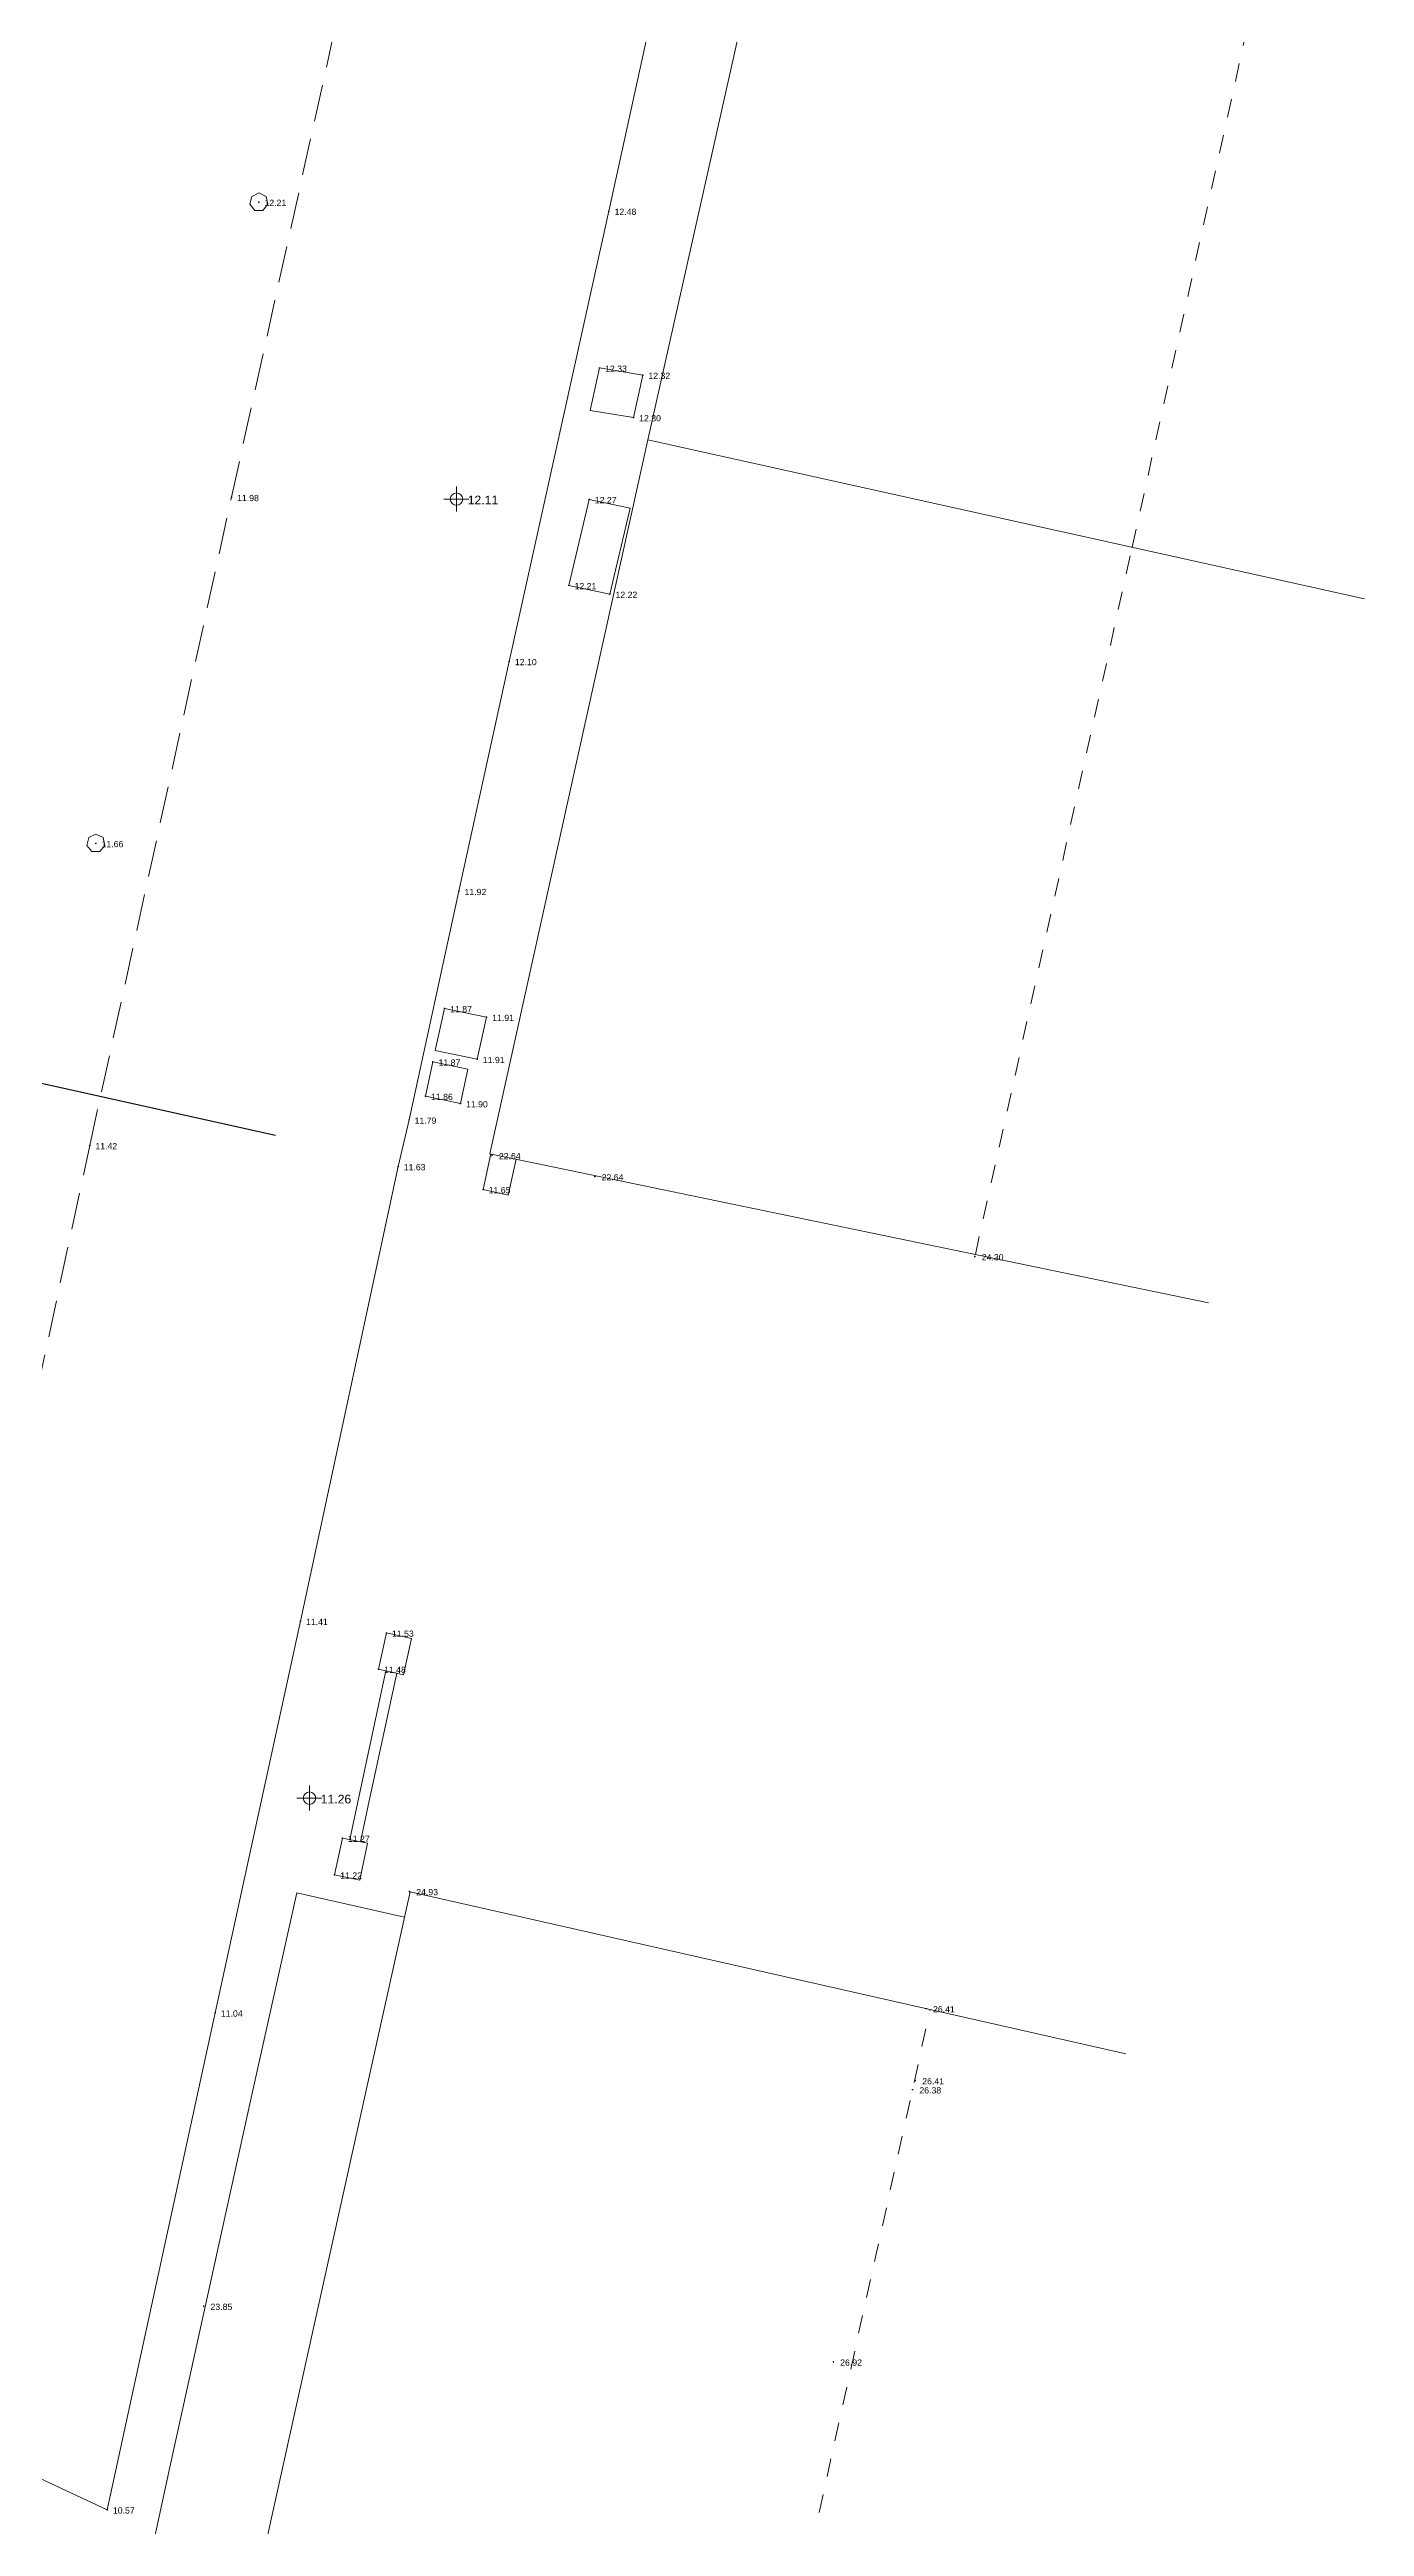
# Model space of a CAD drawing. Header units: millimetres. Extents: x 1778 to 2471, y 1406 to 1876.
# Drawn here: x 1873.7 to 1891.61, y 1514.33 to 1548.08 of the extents above; entities that cross this region are included whole.
import ezdxf

# ---------------------------------------------------------------- set-up
doc = ezdxf.new("R2010")
doc.units = ezdxf.units.MM
doc.linetypes.add('RAYITAS', pattern=[0.5, 0.25, -0.25])
doc.linetypes.add('TRAZOS', pattern=[0.75, 0.5, -0.25])
for name, color, linetype, lineweight in [('02_Lev_22abril2023', 7, 'Continuous', 0), ('05_Cerceas', 7, 'Continuous', 0), ('construcao', 6, 'Continuous', 0), ('cxs', 7, 'Continuous', 0), ('cxs_Gaz', 7, 'Continuous', 0), ('lancil', 7, 'Continuous', 0), ('lancilete', 7, 'Continuous', 0), ('linha_cume', 7, 'Continuous', 0), ('muro', 7, 'Continuous', 0), ('telheiro', 6, 'Continuous', 0)]:
    doc.layers.add(name, color=color, linetype=linetype, lineweight=lineweight)
doc.layers.add('ARQ_LINHA_CORTE', color=4, linetype='Continuous')
doc.styles.add('Arial', font='arial.ttf', dxfattribs={"height": 0.2})

msp = doc.modelspace()

# ---------------------------------------------------------------- linework, layer by layer
at = {"layer": '02_Lev_22abril2023', "linetype": 'Continuous', "lineweight": 0}
for p, q in [((1876.541, 1545.997), (1876.558, 1545.997)), ((1876.549, 1545.988), (1876.549, 1546.005)), ((1881.311, 1545.875), (1881.328, 1545.875)), ((1881.319, 1545.867), (1881.319, 1545.884)), ((1881.182, 1543.737), (1881.199, 1543.737)), ((1881.191, 1543.728), (1881.191, 1543.745)), ((1881.772, 1543.64), (1881.789, 1543.64)), ((1881.781, 1543.632), (1881.781, 1543.649)), ((1881.646, 1543.062), (1881.663, 1543.062)), ((1881.655, 1543.053), (1881.655, 1543.07)), ((1876.168, 1541.975), (1876.185, 1541.975)), ((1876.176, 1541.966), (1876.176, 1541.983)), ((1879.072, 1541.951), (1879.412, 1541.951)), ((1879.242, 1541.781), (1879.242, 1542.121)), ((1881.042, 1541.947), (1881.059, 1541.947)), ((1881.051, 1541.938), (1881.051, 1541.955)), ((1880.766, 1540.775), (1880.783, 1540.775)), ((1880.775, 1540.767), (1880.775, 1540.784)), ((1881.324, 1540.655), (1881.341, 1540.655)), ((1881.333, 1540.647), (1881.333, 1540.664)), ((1879.953, 1539.739), (1879.97, 1539.739)), ((1879.962, 1539.731), (1879.962, 1539.748)), ((1874.321, 1537.26), (1874.338, 1537.26)), ((1874.329, 1537.252), (1874.329, 1537.269)), ((1879.267, 1536.607), (1879.284, 1536.607)), ((1879.276, 1536.599), (1879.276, 1536.616)), ((1879.071, 1535.01), (1879.088, 1535.01)), ((1879.079, 1535.001), (1879.079, 1535.018)), ((1879.644, 1534.892), (1879.661, 1534.892)), ((1879.653, 1534.883), (1879.653, 1534.9)), ((1878.913, 1534.283), (1878.93, 1534.283)), ((1878.921, 1534.274), (1878.921, 1534.291)), ((1879.516, 1534.318), (1879.533, 1534.318)), ((1879.524, 1534.31), (1879.524, 1534.327)), ((1878.81, 1533.816), (1878.827, 1533.816)), ((1878.818, 1533.807), (1878.818, 1533.824)), ((1879.287, 1533.715), (1879.304, 1533.715)), ((1879.295, 1533.706), (1879.295, 1533.723)), ((1878.587, 1533.492), (1878.604, 1533.492)), ((1878.596, 1533.483), (1878.596, 1533.5)), ((1874.237, 1533.144), (1874.254, 1533.144)), ((1874.246, 1533.136), (1874.246, 1533.153)), ((1878.439, 1532.857), (1878.456, 1532.857)), ((1878.447, 1532.848), (1878.447, 1532.865)), ((1879.596, 1532.544), (1879.613, 1532.544)), ((1879.605, 1532.536), (1879.605, 1532.553)), ((1877.107, 1526.662), (1877.124, 1526.662)), ((1877.115, 1526.653), (1877.115, 1526.67)), ((1878.278, 1526.502), (1878.295, 1526.502)), ((1878.287, 1526.493), (1878.287, 1526.51)), ((1878.17, 1526.008), (1878.187, 1526.008)), ((1878.178, 1526), (1878.178, 1526.017)), ((1877.239, 1524.082), (1877.239, 1524.422)), ((1877.069, 1524.252), (1877.409, 1524.252)), ((1877.679, 1523.708), (1877.696, 1523.708)), ((1877.687, 1523.7), (1877.687, 1523.717)), ((1877.573, 1523.206), (1877.59, 1523.206)), ((1877.581, 1523.197), (1877.581, 1523.214)), ((1875.947, 1521.326), (1875.964, 1521.326)), ((1875.956, 1521.318), (1875.956, 1521.335)), ((1874.476, 1514.556), (1874.493, 1514.556)), ((1874.485, 1514.547), (1874.485, 1514.564))]:
    msp.add_line(p, q, dxfattribs=at)
for centre in [(1879.242, 1541.951), (1877.239, 1524.252)]:
    msp.add_circle(centre, 0.085, dxfattribs=at)
for p in [(1876.549, 1545.997), (1881.319, 1545.875), (1881.191, 1543.737), (1881.781, 1543.64), (1881.655, 1543.062), (1876.176, 1541.975), (1879.242, 1541.951), (1881.051, 1541.947), (1880.775, 1540.775), (1881.333, 1540.655), (1879.962, 1539.739), (1874.329, 1537.26), (1879.276, 1536.607), (1879.079, 1535.01), (1879.653, 1534.892), (1878.921, 1534.283), (1879.524, 1534.318), (1878.818, 1533.816), (1879.295, 1533.715), (1878.596, 1533.492), (1874.246, 1533.144), (1878.447, 1532.857), (1879.605, 1532.544), (1877.115, 1526.662), (1878.287, 1526.502), (1878.178, 1526.008), (1877.239, 1524.252), (1877.687, 1523.708), (1877.581, 1523.206), (1875.956, 1521.326), (1874.485, 1514.556)]:
    msp.add_point(p, dxfattribs=at)
at = {"layer": '05_Cerceas', "linetype": 'Continuous', "lineweight": 0}
for p, q in [((1879.718, 1533.007), (1879.735, 1533.007)), ((1879.726, 1532.999), (1879.726, 1533.016)), ((1881.118, 1532.719), (1881.135, 1532.719)), ((1881.126, 1532.711), (1881.126, 1532.728)), ((1886.297, 1531.63), (1886.314, 1531.63)), ((1886.305, 1531.622), (1886.305, 1531.639)), ((1878.592, 1522.981), (1878.609, 1522.981)), ((1878.601, 1522.972), (1878.601, 1522.989)), ((1885.633, 1521.383), (1885.65, 1521.383)), ((1885.641, 1521.375), (1885.641, 1521.392)), ((1885.486, 1520.403), (1885.503, 1520.403)), ((1885.495, 1520.395), (1885.495, 1520.412)), ((1885.447, 1520.28), (1885.464, 1520.28)), ((1885.455, 1520.271), (1885.455, 1520.288)), ((1875.789, 1517.33), (1875.806, 1517.33)), ((1875.797, 1517.322), (1875.797, 1517.339)), ((1884.368, 1516.57), (1884.385, 1516.57)), ((1884.377, 1516.561), (1884.377, 1516.578))]:
    msp.add_line(p, q, dxfattribs=at)
for p in [(1879.726, 1533.007), (1881.126, 1532.719), (1886.305, 1531.63), (1878.601, 1522.981), (1885.641, 1521.383), (1885.495, 1520.403), (1885.455, 1520.28), (1875.797, 1517.33), (1884.377, 1516.57)]:
    msp.add_point(p, dxfattribs=at)
at = {"layer": 'ARQ_LINHA_CORTE'}
msp.add_line((1876.776, 1533.28), (1828.869, 1543.928), dxfattribs=at)
at = {"layer": 'construcao', "linetype": 'Continuous', "lineweight": 9}
for p, q in [((1881.851, 1542.758), (1883.833, 1551.603)), ((1879.695, 1533.032), (1881.851, 1542.758)), ((1881.851, 1542.758), (1891.614, 1540.594)), ((1889.487, 1530.999), (1879.695, 1533.032)), ((1877.066, 1522.962), (1876.445, 1520.167)), ((1878.533, 1522.629), (1877.066, 1522.962)), ((1877.337, 1517.215), (1878.609, 1522.976)), ((1878.609, 1522.976), (1880.078, 1522.643)), ((1880.078, 1522.643), (1888.362, 1520.767)), ((1876.445, 1520.167), (1875.337, 1515.136)), ((1875.911, 1510.774), (1877.337, 1517.215)), ((1875.337, 1515.136), (1874.456, 1511.069))]:
    msp.add_line(p, q, dxfattribs=at)
at = {"layer": 'cxs', "linetype": 'Continuous', "lineweight": 5}
for p, q in [((1881.191, 1543.737), (1881.064, 1543.158)), ((1881.191, 1543.737), (1881.781, 1543.64)), ((1881.781, 1543.64), (1881.655, 1543.062)), ((1881.064, 1543.158), (1881.655, 1543.062)), ((1880.775, 1540.775), (1881.051, 1541.947)), ((1881.609, 1541.827), (1881.051, 1541.947)), ((1881.333, 1540.655), (1881.609, 1541.827)), ((1881.333, 1540.655), (1880.775, 1540.775)), ((1879.079, 1535.01), (1878.951, 1534.436)), ((1879.079, 1535.01), (1879.653, 1534.892)), ((1879.653, 1534.892), (1879.524, 1534.318)), ((1878.921, 1534.283), (1878.818, 1533.816)), ((1878.921, 1534.283), (1879.398, 1534.182)), ((1878.951, 1534.436), (1879.524, 1534.318)), ((1879.398, 1534.182), (1879.295, 1533.715)), ((1878.818, 1533.816), (1879.295, 1533.715))]:
    msp.add_line(p, q, dxfattribs=at)
at = {"layer": 'cxs_Gaz', "linetype": 'Continuous', "lineweight": 5}
for points in [[(1876.549, 1546.122), (1876.452, 1546.075), (1876.427, 1545.969), (1876.495, 1545.884), (1876.604, 1545.884), (1876.671, 1545.969), (1876.647, 1546.075), (1876.549, 1546.122)], [(1874.329, 1537.385), (1874.232, 1537.338), (1874.208, 1537.232), (1874.275, 1537.148), (1874.384, 1537.148), (1874.451, 1537.232), (1874.427, 1537.338), (1874.329, 1537.385)]]:
    msp.add_lwpolyline(points, dxfattribs=at)
at = {"layer": 'lancil', "linetype": 'Continuous', "lineweight": 9}
for p, q in [((1881.319, 1545.875), (1882.623, 1551.827)), ((1879.962, 1539.739), (1881.319, 1545.875)), ((1879.276, 1536.607), (1879.962, 1539.739)), ((1878.596, 1533.492), (1879.276, 1536.607)), ((1878.447, 1532.857), (1878.596, 1533.492)), ((1877.115, 1526.662), (1878.447, 1532.857)), ((1875.956, 1521.326), (1877.115, 1526.662)), ((1874.485, 1514.556), (1875.956, 1521.326)), ((1871.393, 1515.993), (1874.485, 1514.556))]:
    msp.add_line(p, q, dxfattribs=at)
at = {"layer": 'lancilete', "linetype": 'TRAZOS', "lineweight": 5}
for p, q in [((1876.176, 1541.975), (1878.148, 1550.904)), ((1874.246, 1533.144), (1876.176, 1541.975)), ((1872.583, 1525.405), (1874.246, 1533.144))]:
    msp.add_line(p, q, dxfattribs=at)
at = {"layer": 'linha_cume', "linetype": 'RAYITAS', "lineweight": 20}
for p, q in [((1888.448, 1541.296), (1890.406, 1550.13)), ((1886.312, 1531.658), (1888.448, 1541.296)), ((1884.183, 1514.519), (1885.696, 1521.371))]:
    msp.add_line(p, q, dxfattribs=at)
at = {"layer": 'muro', "linetype": 'Continuous', "lineweight": 5}
for p, q in [((1879.605, 1532.544), (1879.711, 1533.028)), ((1879.946, 1532.469), (1880.054, 1532.957)), ((1879.605, 1532.544), (1879.946, 1532.469)), ((1878.178, 1526.008), (1878.287, 1526.502)), ((1878.287, 1526.502), (1878.629, 1526.427)), ((1878.52, 1525.933), (1878.629, 1526.427)), ((1877.894, 1524.18), (1878.281, 1525.986)), ((1878.041, 1524.149), (1878.428, 1525.953)), ((1878.178, 1526.008), (1878.52, 1525.933)), ((1877.788, 1523.687), (1877.894, 1524.18)), ((1877.934, 1523.656), (1878.041, 1524.149)), ((1877.581, 1523.206), (1877.687, 1523.708)), ((1877.687, 1523.708), (1878.03, 1523.636)), ((1877.924, 1523.133), (1878.03, 1523.636)), ((1877.581, 1523.206), (1877.924, 1523.133))]:
    msp.add_line(p, q, dxfattribs=at)
at = {"layer": 'telheiro', "linetype": 'Continuous', "lineweight": 0}
for points in [[(1876.549, 1546.122), (1876.452, 1546.075), (1876.427, 1545.969), (1876.495, 1545.884), (1876.604, 1545.884), (1876.671, 1545.969), (1876.647, 1546.075), (1876.549, 1546.122)], [(1874.329, 1537.385), (1874.232, 1537.338), (1874.208, 1537.232), (1874.275, 1537.148), (1874.384, 1537.148), (1874.451, 1537.232), (1874.427, 1537.338), (1874.329, 1537.385)]]:
    msp.add_lwpolyline(points, dxfattribs=at)

# ---------------------------------------------------------------- texts
at = {"layer": '02_Lev_22abril2023', "style": 'Arial'}
for s, height, p in [('12.21', 0.085, (1876.626, 1545.945)), ('12.48', 0.085, (1881.396, 1545.823)), ('12.33', 0.085, (1881.267, 1543.685)), ('12.32', 0.085, (1881.857, 1543.589)), ('12.30', 0.085, (1881.731, 1543.01)), ('11.98', 0.085, (1876.253, 1541.923)), ('12.11', 0.119, (1879.395, 1541.879)), ('12.27', 0.085, (1881.127, 1541.895)), ('12.21', 0.085, (1880.851, 1540.723)), ('12.22', 0.085, (1881.409, 1540.604)), ('12.10', 0.085, (1880.038, 1539.688)), ('11.66', 0.085, (1874.406, 1537.208)), ('11.92', 0.085, (1879.352, 1536.555)), ('11.87', 0.085, (1879.156, 1534.958)), ('11.91', 0.085, (1879.729, 1534.84)), ('11.87', 0.085, (1878.998, 1534.231)), ('11.91', 0.085, (1879.601, 1534.266)), ('11.86', 0.085, (1878.895, 1533.764)), ('11.79', 0.085, (1878.672, 1533.44)), ('11.90', 0.085, (1879.372, 1533.663)), ('11.42', 0.085, (1874.322, 1533.093)), ('11.63', 0.085, (1878.524, 1532.805)), ('11.65', 0.085, (1879.681, 1532.492)), ('11.41', 0.085, (1877.192, 1526.61)), ('11.53', 0.085, (1878.363, 1526.45)), ('11.48', 0.085, (1878.255, 1525.957)), ('11.26', 0.119, (1877.392, 1524.179)), ('11.27', 0.085, (1877.764, 1523.656)), ('11.22', 0.085, (1877.658, 1523.154)), ('11.04', 0.085, (1876.032, 1521.274)), ('10.57', 0.085, (1874.561, 1514.504))]:
    msp.add_text(s, height=height, dxfattribs=at).set_placement(p)
at = {"layer": '05_Cerceas', "style": 'Arial'}
for s, p in [('22.64', (1879.82, 1532.956)), ('22.64', (1881.22, 1532.667)), ('24.30', (1886.399, 1531.578)), ('24.93', (1878.694, 1522.929)), ('26.41', (1885.735, 1521.332)), ('26.41', (1885.588, 1520.351)), ('26.38', (1885.549, 1520.228)), ('23.85', (1875.891, 1517.278)), ('26.92', (1884.47, 1516.518))]:
    msp.add_text(s, height=0.085, dxfattribs=at).set_placement(p)

doc.saveas('drawing.dxf')
